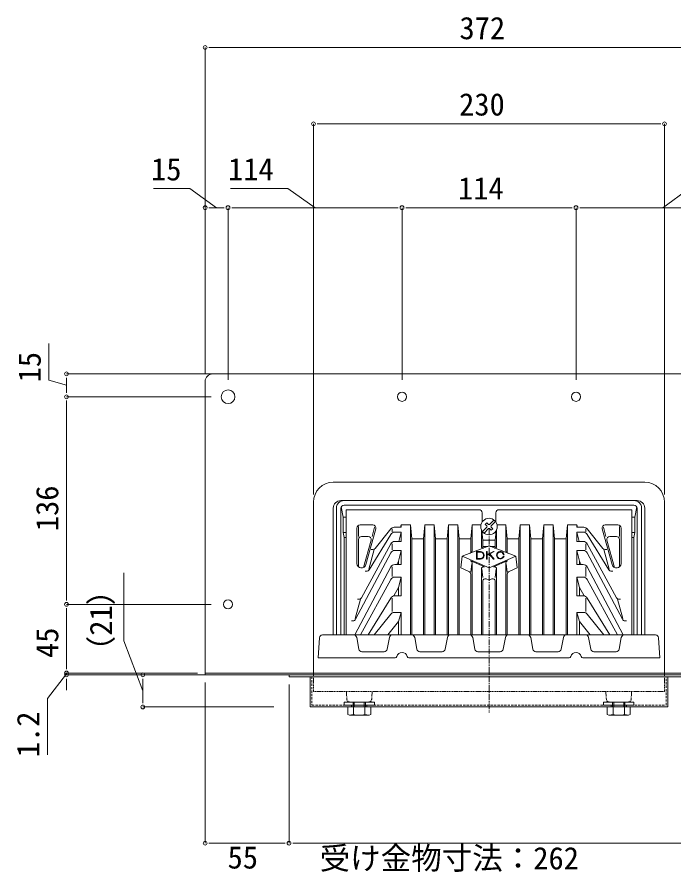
# Model space of a CAD drawing. Units: millimetres, scale not verified. Extents: x -1380 to 1380, y -955 to 955.
# Drawn here: x 4 to 435, y -632 to -72 of the extents above; entities that cross this region are included whole.
import ezdxf
from ezdxf.enums import TextEntityAlignment as Align

# ---------------------------------------------------------------- set-up
doc = ezdxf.new("R2010")
doc.units = ezdxf.units.MM
doc.header["$LTSCALE"] = 3
for name, pattern in [('USER1', [2, 1.25, -0.25, 0.25, -0.25]), ('USER2', [0.375, 0.25, -0.125]), ('USER3', [0.75, 0.5, -0.25])]:
    doc.linetypes.add(name, pattern=pattern)
for name, color, linetype, lineweight in [('0-0_0', 7, 'Continuous', 15), ('0-2_L-2', 7, 'Continuous', 18), ('0-3_L-1', 7, 'Continuous', 18), ('0-4_L-5', 2, 'USER1', 18), ('0-5_L-3', 7, 'Continuous', 18), ('0-9_SUNPO', 7, 'Continuous', 18)]:
    doc.layers.add(name, color=color, linetype=linetype, lineweight=lineweight)
doc.styles.add('ＭＳ ゴシック', font='')
doc.styles.get('ＭＳ ゴシック').set_extended_font_data('MS Gothic')

msp = doc.modelspace()

# ---------------------------------------------------------------- linework, layer by layer
at = {"layer": '0-0_0'}
for p, q in [((129.887, -91.56), (132.387, -91.56)), ((200.887, -141.56), (203.387, -141.56)), ((425.887, -141.56), (423.387, -141.56)), ((129.887, -196.56), (132.387, -196.56)), ((139.887, -196.56), (137.387, -196.56)), ((144.887, -196.56), (147.387, -196.56)), ((253.887, -196.56), (251.387, -196.56)), ((258.887, -196.56), (261.387, -196.56)), ((367.887, -196.56), (365.387, -196.56)), ((372.887, -196.56), (375.387, -196.56)), ((36.596, -307.903), (36.596, -310.403)), ((36.596, -317.903), (36.596, -315.403)), ((36.596, -322.903), (36.596, -325.403)), ((36.596, -453.903), (36.596, -451.403)), ((36.596, -458.903), (36.596, -461.403)), ((36.596, -498.903), (36.596, -496.403)), ((36.596, -498.903), (36.596, -496.403)), ((36.596, -505.103), (36.596, -507.603)), ((86.596, -505.103), (86.596, -507.603)), ((86.596, -521.103), (86.596, -518.603)), ((129.887, -612.886), (132.387, -612.886)), ((179.887, -612.886), (177.387, -612.886)), ((184.887, -612.886), (187.387, -612.886))]:
    msp.add_line(p, q, dxfattribs=at)
for centre, start, end in [((127.387, -91.56), 0, 180), ((127.387, -91.56), 180, 0), ((198.387, -141.56), 0, 180), ((198.387, -141.56), 180, 0), ((428.387, -141.56), 0, 180), ((428.387, -141.56), 180, 0), ((127.387, -196.56), 0, 180), ((142.387, -196.56), 0, 180), ((142.387, -196.56), 0, 180), ((256.387, -196.56), 0, 180), ((256.387, -196.56), 0, 180), ((370.387, -196.56), 0, 180), ((370.387, -196.56), 0, 180), ((127.387, -196.56), 180, 0), ((142.387, -196.56), 180, 0), ((142.387, -196.56), 180, 0), ((256.387, -196.56), 180, 0), ((256.387, -196.56), 180, 0), ((370.387, -196.56), 180, 0), ((370.387, -196.56), 180, 0), ((36.596, -305.403), 90, 270), ((36.596, -305.403), 270, 90), ((36.596, -320.403), 90, 270), ((36.596, -320.403), 90, 270), ((36.596, -320.403), 270, 90), ((36.596, -320.403), 270, 90), ((36.596, -456.403), 90, 270), ((36.596, -456.403), 90, 270), ((36.596, -456.403), 270, 90), ((36.596, -456.403), 270, 90), ((36.596, -501.403), 90, 270), ((36.596, -501.403), 90, 270), ((36.596, -502.603), 90, 270), ((36.596, -501.403), 270, 90), ((36.596, -501.403), 270, 90), ((36.596, -502.603), 270, 90), ((86.596, -502.603), 90, 270), ((86.596, -502.603), 270, 90), ((86.596, -523.603), 90, 270), ((86.596, -523.603), 270, 90), ((127.387, -612.886), 0, 180), ((127.387, -612.886), 180, 0), ((182.387, -612.886), 0, 180), ((182.387, -612.886), 0, 180), ((182.387, -612.886), 180, 0), ((182.387, -612.886), 180, 0)]:
    msp.add_arc(centre, 1.25, start, end, dxfattribs=at)
at = {"layer": '0-2_L-2'}
for p, q in [((211.387, -376.403), (415.387, -376.403)), ((198.387, -501.403), (198.387, -389.403)), ((428.387, -501.403), (428.387, -389.403)), ((428.387, -501.403), (198.387, -501.403)), ((222.258, -520.403), (234.515, -520.403)), ((404.515, -520.403), (392.258, -520.403)), ((223.387, -522.403), (223.387, -523.603)), ((233.387, -522.403), (233.387, -523.603)), ((393.387, -522.403), (393.387, -523.603)), ((403.387, -522.403), (403.387, -523.603))]:
    msp.add_line(p, q, dxfattribs=at)
at = {"layer": '0-2_L-2', "linetype": 'USER2'}
for p, q in [((198.387, -501.403), (198.387, -513.403)), ((220.262, -518.536), (219.92, -513.403)), ((236.511, -518.536), (236.853, -513.403)), ((390.262, -518.536), (389.92, -513.403)), ((406.511, -518.536), (406.853, -513.403))]:
    msp.add_line(p, q, dxfattribs=at)
at = {"layer": '0-2_L-2'}
msp.add_lwpolyline([(182.387, -503.803), (444.387, -503.803), (444.387, -502.603), (182.387, -502.603)], close=True, dxfattribs=at)
msp.add_lwpolyline([(196.187, -503.803), (196.187, -523.603), (430.587, -523.603), (430.587, -503.803)], dxfattribs=at)
at = {"layer": '0-2_L-2', "linetype": 'USER3'}
msp.add_lwpolyline([(197.387, -503.803), (197.387, -522.403), (429.387, -522.403), (429.387, -503.803)], dxfattribs=at)
at = {"layer": '0-2_L-2', "linetype": 'USER2'}
msp.add_lwpolyline([(428.387, -501.403), (428.387, -513.403), (198.387, -513.403)], dxfattribs=at)
at = {"layer": '0-2_L-2'}
for centre, start, end in [((211.387, -389.403), 90, 180), ((415.387, -389.403), 0, 90)]:
    msp.add_arc(centre, 13, start, end, dxfattribs=at)
at = {"layer": '0-2_L-2', "linetype": 'USER2'}
for centre, start, end in [((222.258, -518.403), 183.81407, 270), ((234.515, -518.403), 270, 356.18593), ((392.258, -518.403), 183.81407, 270), ((404.515, -518.403), 270, 356.18593)]:
    msp.add_arc(centre, 2, start, end, dxfattribs=at)
at = {"layer": '0-3_L-1'}
for p, q in [((494.387, -305.403), (132.387, -305.403)), ((127.387, -310.403), (127.387, -501.403)), ((218.387, -391.403), (408.387, -391.403)), ((211.387, -393.403), (211.387, -476.403)), ((213.387, -393.403), (213.387, -476.403)), ((216.387, -393.403), (216.387, -476.403)), ((216.59, -392.524), (217.832, -399.364)), ((219.887, -394.403), (306.887, -394.403)), ((308.887, -402.418), (308.887, -396.403)), ((317.887, -402.418), (317.887, -396.403)), ((406.887, -394.403), (319.887, -394.403)), ((410.183, -392.524), (408.941, -399.364)), ((410.387, -393.403), (410.387, -476.403)), ((413.387, -393.403), (413.387, -476.403)), ((415.387, -476.403), (415.387, -393.403)), ((226.887, -429.589), (226.886, -406.403)), ((227.887, -411.903), (227.887, -405.358)), ((228.886, -404.403), (237.266, -404.403)), ((239.195, -406.931), (232.78, -430.381)), ((236.798, -411.903), (238.457, -405.873)), ((248.986, -407.029), (238.745, -419.794)), ((249.887, -407.024), (249.887, -408.868)), ((251.326, -405.906), (255.887, -405.906)), ((255.887, -404.403), (255.474, -405.906)), ((255.887, -404.403), (255.887, -405.906)), ((261.887, -476.403), (261.887, -404.403)), ((271.387, -476.403), (271.387, -404.403)), ((277.387, -404.403), (277.387, -476.403)), ((286.887, -476.403), (286.887, -404.403)), ((292.887, -404.403), (292.887, -476.403)), ((302.387, -404.403), (302.387, -420.935)), ((308.387, -418.586), (308.387, -407.443)), ((318.387, -418.586), (318.387, -407.443)), ((324.387, -404.403), (324.387, -420.935)), ((333.887, -404.403), (333.887, -476.403)), ((339.887, -476.403), (339.887, -404.403)), ((349.387, -404.403), (349.387, -476.403)), ((355.387, -476.403), (355.387, -404.403)), ((364.887, -476.403), (364.887, -404.403)), ((370.887, -404.403), (370.887, -405.906)), ((370.887, -404.403), (371.299, -405.906)), ((375.447, -405.906), (370.887, -405.906)), ((376.887, -407.024), (376.887, -408.868)), ((377.787, -407.029), (388.028, -419.794)), ((387.578, -406.931), (393.993, -430.381)), ((389.975, -411.903), (388.316, -405.873)), ((397.887, -404.403), (389.507, -404.403)), ((398.887, -411.903), (398.887, -405.358)), ((399.887, -429.589), (399.887, -406.403)), ((219.887, -409.364), (217.832, -409.364)), ((218.387, -476.403), (218.387, -412.696)), ((227.886, -413.903), (227.887, -431.826)), ((234.178, -411.903), (229.886, -411.903)), ((249.009, -410.539), (234.861, -433.726)), ((255.887, -409.101), (251.57, -409.101)), ((255.887, -409.101), (254.218, -415.179)), ((255.887, -409.101), (255.887, -415.179)), ((270.387, -413.404), (262.887, -413.404)), ((278.387, -413.404), (285.887, -413.404)), ((293.887, -413.404), (301.387, -413.404)), ((309.387, -414.403), (317.387, -414.403)), ((332.887, -413.404), (325.387, -413.404)), ((348.387, -413.404), (340.887, -413.404)), ((356.387, -413.404), (363.887, -413.404)), ((370.887, -409.101), (370.887, -415.179)), ((370.887, -409.101), (375.203, -409.101)), ((370.887, -409.101), (372.555, -415.179)), ((377.764, -410.539), (391.912, -433.726)), ((392.595, -411.903), (396.887, -411.903)), ((398.887, -413.903), (398.887, -431.826)), ((406.887, -409.364), (408.941, -409.364)), ((408.387, -476.403), (408.387, -412.696)), ((249.034, -416.744), (229.815, -452.025)), ((231.226, -432.274), (236.107, -414.431)), ((249.887, -416.766), (249.887, -420.705)), ((255.887, -415.179), (251.669, -415.179)), ((313.387, -418.137), (295.887, -424.784)), ((309.387, -418.403), (312.685, -418.403)), ((313.387, -418.137), (330.887, -424.784)), ((317.387, -418.403), (314.088, -418.403)), ((370.887, -415.179), (375.105, -415.179)), ((376.887, -416.766), (376.887, -420.705)), ((377.739, -416.744), (396.958, -452.025)), ((395.547, -432.274), (390.666, -414.431)), ((249.04, -422.695), (225.951, -466.119)), ((234.655, -433.297), (238.145, -420.542)), ((237.185, -420.542), (236.145, -420.542)), ((251.689, -421.103), (255.887, -421.103)), ((255.887, -421.103), (255.887, -430.295)), ((295.887, -424.784), (294.887, -432.455)), ((295.887, -424.784), (313.387, -432.425)), ((307.79, -422.153), (305.69, -422.153)), ((305.69, -422.153), (305.69, -426.302)), ((309.89, -424.202), (309.89, -424.253)), ((310.29, -424.202), (310.29, -424.253)), ((330.887, -424.784), (313.387, -432.425)), ((318.29, -424.253), (318.29, -424.202)), ((318.69, -424.253), (318.69, -424.202)), ((322.824, -423.727), (323.235, -423.727)), ((323.235, -424.727), (322.824, -424.727)), ((330.887, -424.784), (331.887, -432.455)), ((370.887, -421.103), (370.887, -430.295)), ((375.084, -421.103), (370.887, -421.103)), ((377.733, -422.695), (400.822, -466.119)), ((392.118, -433.297), (388.629, -420.542)), ((389.588, -420.542), (390.629, -420.542)), ((255.887, -430.295), (251.69, -430.295)), ((254.087, -428.114), (252.927, -430.295)), ((301.387, -427.9), (310.487, -431.873)), ((301.387, -435.293), (302.172, -429.832)), ((302.387, -476.403), (302.387, -429.646)), ((305.69, -426.302), (307.79, -426.302)), ((325.387, -427.9), (316.286, -431.873)), ((324.387, -476.403), (324.387, -429.646)), ((325.387, -435.293), (324.602, -429.832)), ((370.887, -430.295), (375.083, -430.295)), ((372.687, -428.114), (373.846, -430.295)), ((249.04, -431.888), (225.387, -476.403)), ((233.153, -434.684), (232.276, -434.684)), ((249.887, -431.898), (249.887, -438.1)), ((300.187, -434.77), (294.887, -432.455)), ((301.387, -436.603), (301.387, -476.403)), ((308.387, -433.248), (308.387, -476.403)), ((309.387, -438.787), (308.665, -433.14)), ((317.387, -438.787), (318.108, -433.14)), ((318.387, -433.248), (318.387, -476.403)), ((325.387, -436.603), (325.387, -476.403)), ((326.586, -434.77), (331.887, -432.455)), ((376.887, -431.898), (376.887, -438.1)), ((377.733, -431.888), (401.387, -476.403)), ((393.62, -434.684), (394.497, -434.684)), ((229.252, -476.403), (249.034, -440.079)), ((251.669, -438.514), (255.887, -438.514)), ((255.887, -438.514), (255.887, -450.821)), ((309.387, -476.403), (309.387, -441.078)), ((313.387, -440.533), (311.487, -439.704)), ((313.387, -440.533), (315.286, -439.704)), ((317.387, -476.403), (317.387, -441.078)), ((370.887, -438.514), (370.887, -450.821)), ((375.104, -438.514), (370.887, -438.514)), ((397.522, -476.403), (377.739, -440.079)), ((254.087, -445.437), (251.138, -450.852)), ((372.687, -445.437), (375.635, -450.852)), ((225.794, -465.691), (229.247, -453.069)), ((228.059, -453.069), (227.247, -453.069)), ((249.01, -452.258), (234.28, -476.403)), ((249.887, -452.338), (249.887, -461.136)), ((255.887, -450.821), (251.571, -450.821)), ((370.887, -450.821), (375.203, -450.821)), ((376.887, -452.338), (376.887, -461.136)), ((377.764, -452.258), (392.494, -476.403)), ((400.979, -465.691), (397.526, -453.069)), ((398.714, -453.069), (399.526, -453.069)), ((248.986, -462.89), (238.145, -476.403)), ((251.326, -461.768), (255.887, -461.768)), ((255.887, -461.768), (255.887, -476.403)), ((370.887, -461.768), (370.887, -476.403)), ((375.447, -461.768), (370.887, -461.768)), ((377.787, -462.89), (388.629, -476.403)), ((224.185, -467.181), (223.387, -467.181)), ((254.087, -467.719), (247.119, -476.403)), ((372.687, -467.719), (379.654, -476.403)), ((402.588, -467.181), (403.387, -467.181)), ((202.262, -478.27), (201.387, -491.403)), ((204.258, -476.403), (214.7, -476.403)), ((214.7, -476.403), (224.717, -476.403)), ((226.685, -478.045), (228.088, -485.761)), ((246.685, -485.761), (248.088, -478.045)), ((250.056, -476.403), (262.717, -476.403)), ((264.685, -478.045), (266.088, -485.761)), ((284.685, -485.761), (286.088, -478.045)), ((288.056, -476.403), (300.717, -476.403)), ((302.685, -478.045), (304.088, -485.761)), ((324.088, -478.045), (322.685, -485.761)), ((338.717, -476.403), (326.056, -476.403)), ((342.088, -485.761), (340.685, -478.045)), ((362.088, -478.045), (360.685, -485.761)), ((376.717, -476.403), (364.056, -476.403)), ((380.088, -485.761), (378.685, -478.045)), ((400.088, -478.045), (398.685, -485.761)), ((412.073, -476.403), (402.056, -476.403)), ((422.515, -476.403), (412.073, -476.403)), ((424.511, -478.27), (425.387, -491.403)), ((201.387, -491.403), (251.999, -491.403)), ((230.056, -487.403), (244.717, -487.403)), ((260.774, -491.403), (313.387, -491.403)), ((268.056, -487.403), (282.717, -487.403)), ((306.056, -487.403), (313.387, -487.403)), ((320.717, -487.403), (313.387, -487.403)), ((365.999, -491.403), (313.387, -491.403)), ((358.717, -487.403), (344.056, -487.403)), ((425.387, -491.403), (374.774, -491.403)), ((396.717, -487.403), (382.056, -487.403)), ((223.387, -522.403), (223.387, -523.603)), ((233.387, -522.403), (233.387, -523.603)), ((393.387, -522.403), (393.387, -523.603)), ((403.387, -522.403), (403.387, -523.603))]:
    msp.add_line(p, q, dxfattribs=at)
for points in [[(410.387, -388.403), (313.387, -388.403), (216.387, -388.403)], [(219.887, -394.403), (219.887, -476.403), (406.887, -476.403), (406.887, -394.403)], [(219.887, -412.696), (218.387, -412.696), (217.832, -409.364), (217.832, -399.364), (219.887, -399.364)], [(406.887, -412.696), (408.387, -412.696), (408.941, -409.364), (408.941, -399.364), (406.887, -399.364)], [(255.887, -404.403), (261.887, -404.403), (262.887, -413.404), (262.887, -476.403)], [(270.387, -476.403), (270.387, -413.404), (271.387, -404.403), (277.387, -404.403), (278.387, -413.404), (278.387, -476.403)], [(285.887, -476.403), (285.887, -413.404), (286.887, -404.403), (292.887, -404.403), (293.887, -413.404), (293.887, -476.403)], [(301.387, -422.695), (301.387, -413.404), (302.387, -404.403), (308.08, -404.403)], [(308.766, -408.198), (309.387, -414.403), (309.387, -419.656)], [(318.007, -408.198), (317.387, -414.403), (317.387, -419.656)], [(325.387, -422.695), (325.387, -413.404), (324.387, -404.403), (318.693, -404.403)], [(340.887, -476.403), (340.887, -413.404), (339.887, -404.403), (333.887, -404.403), (332.887, -413.404), (332.887, -476.403)], [(356.387, -476.403), (356.387, -413.404), (355.387, -404.403), (349.387, -404.403), (348.387, -413.404), (348.387, -476.403)], [(370.887, -404.403), (364.887, -404.403), (363.887, -413.404), (363.887, -476.403)], [(255.887, -421.103), (254.087, -428.114), (254.087, -430.295)], [(307.79, -421.753), (305.29, -421.753), (305.29, -426.702), (307.79, -426.702)], [(370.887, -421.103), (372.687, -428.114), (372.687, -430.295)], [(255.887, -438.514), (254.087, -445.437), (254.087, -450.821)], [(370.887, -438.514), (372.687, -445.437), (372.687, -450.821)], [(255.887, -461.768), (254.087, -467.719), (254.087, -476.403)], [(370.887, -461.768), (372.687, -467.719), (372.687, -476.403)]]:
    msp.add_lwpolyline(points, dxfattribs=at)
for points in [[(312.19, -421.753), (311.79, -421.753), (311.79, -426.702), (312.19, -426.702), (312.15, -424.12), (313.582, -423.496), (316.31, -426.702), (316.79, -426.702), (313.95, -423.345), (316.79, -421.753), (316.225, -421.753), (312.19, -423.737)], [(499.387, -502.603), (127.387, -502.603), (127.387, -501.403), (499.387, -501.403)]]:
    msp.add_lwpolyline(points, close=True, dxfattribs=at)
for centre, radius in [((142.387, -320.403), 4.5), ((256.387, -320.403), 3), ((370.387, -320.403), 3), ((142.387, -456.403), 3)]:
    msp.add_circle(centre, radius, dxfattribs=at)
for centre, radius, start, end in [((132.387, -310.403), 5, 90, 180), ((216.387, -393.403), 5, 90, 180), ((218.387, -393.403), 5, 90, 180), ((218.387, -393.403), 2, 90, 180), ((408.387, -393.403), 5, 0, 90), ((408.387, -393.403), 2, 0, 90), ((410.387, -393.403), 5, 0, 90), ((306.887, -396.403), 2, 0, 90), ((319.887, -396.403), 2, 90, 180), ((228.887, -406.403), 2, 90.00787, 179.99213), ((237.266, -406.403), 2, 344.70554, 89.99476), ((251.326, -408.906), 3, 90, 141.26059), ((375.447, -408.906), 3, 38.73977, 90), ((389.507, -406.403), 2, 90.00349, 195.29491), ((397.887, -406.403), 2, 0.00787, 89.99126), ((229.887, -413.903), 2, 90.01311, 179.98994), ((234.178, -413.903), 2, 344.71075, 89.99126), ((251.57, -412.101), 3, 90, 148.60873), ((375.203, -412.101), 3, 31.39127, 90), ((392.595, -413.903), 2, 90.007, 195.28969), ((396.887, -413.903), 2, 0.01005, 89.98776), ((237.185, -418.542), 2, 270, 321.26059), ((251.669, -418.179), 3, 90, 151.42122), ((309.387, -418.586), 1, 180, 290.79968), ((317.387, -418.586), 1, 249.20032, 0), ((375.105, -418.179), 3, 28.57822, 90), ((389.588, -418.542), 2, 218.73941, 270), ((251.689, -424.103), 3, 90, 151.99989), ((300.387, -420.935), 2, 290.79968, 360), ((307.79, -424.253), 2.5, 0, 90), ((307.79, -424.253), 2.1, 0, 90), ((307.79, -424.202), 2.5, 270, 359.9993), ((307.79, -424.202), 2.1, 270, 359.99957), ((320.79, -424.253), 2.5, 12.12582, 180), ((320.79, -424.202), 2.5, 180, 347.87555), ((320.79, -424.253), 2.1, 14.48174, 180), ((320.79, -424.202), 2.1, 180, 345.51987), ((326.387, -420.935), 2, 180, 249.20032), ((375.084, -424.103), 3, 28.00038, 90), ((229.887, -429.589), 3, 180, 344.70102), ((251.69, -433.295), 3, 90, 152.01526), ((300.387, -429.646), 2, 0, 66.4123), ((326.387, -429.646), 2, 113.5877, 180), ((375.083, -433.295), 3, 27.98446, 90), ((396.887, -429.589), 3, 195.29898, 0), ((233.153, -432.684), 2, 270, 328.60803), ((299.387, -436.603), 2, 0, 66.41185), ((309.887, -433.248), 1.5, 66.41248, 180), ((316.887, -433.248), 1.5, 0, 113.58752), ((327.387, -436.603), 2, 113.58895, 180), ((393.62, -432.684), 2, 211.39152, 270), ((251.669, -441.514), 3, 90, 151.42696), ((310.887, -441.078), 1.5, 66.4127, 180), ((315.887, -441.078), 1.5, 0, 113.5873), ((375.104, -441.514), 3, 28.57332, 90), ((228.059, -451.069), 2, 270, 331.42136), ((251.571, -453.821), 3, 90, 148.61417), ((375.203, -453.821), 3, 31.38583, 90), ((398.714, -451.069), 2, 208.57823, 270), ((251.326, -464.768), 3, 90, 141.2599), ((375.447, -464.768), 3, 38.74046, 90), ((224.185, -465.181), 2, 270, 332.00027), ((402.588, -465.181), 2, 208.00012, 270), ((204.258, -478.403), 2, 90, 176.18593), ((224.717, -478.403), 2, 10.30485, 90), ((250.056, -478.403), 2, 90, 169.69515), ((262.717, -478.403), 2, 10.30485, 90), ((288.056, -478.403), 2, 90, 169.69515), ((300.717, -478.403), 2, 10.30485, 90), ((326.056, -478.403), 2, 90, 169.69515), ((338.717, -478.403), 2, 10.30485, 90), ((364.056, -478.403), 2, 90, 169.69515), ((376.717, -478.403), 2, 10.30485, 90), ((402.056, -478.403), 2, 90, 169.69515), ((422.515, -478.403), 2, 3.81407, 90), ((230.056, -485.403), 2, 190.30485, 270), ((244.717, -485.403), 2, 270, 349.69515), ((268.056, -485.403), 2, 190.30485, 270), ((282.717, -485.403), 2, 270, 349.69515), ((306.056, -485.403), 2, 190.30485, 270), ((320.717, -485.403), 2, 270, 349.69515), ((344.056, -485.403), 2, 190.30485, 270), ((358.717, -485.403), 2, 270, 349.69515), ((382.056, -485.403), 2, 190.30485, 270), ((396.717, -485.403), 2, 270, 349.69515), ((251.999, -490.403), 1, 270, 347.16041), ((256.387, -491.403), 3.5, 12.83959, 167.16041), ((260.774, -490.403), 1, 192.83959, 270), ((365.999, -490.403), 1, 270, 347.16041), ((370.387, -491.403), 3.5, 12.83959, 167.16041), ((374.774, -490.403), 1, 192.83959, 270)]:
    msp.add_arc(centre, radius, start, end, dxfattribs=at)
at = {"layer": '0-4_L-5'}
for p, q in [((313.387, -407.343), (313.387, -527.463)), ((313.387, -407.343), (313.387, -527.463)), ((198.387, -502.603), (428.387, -502.603))]:
    msp.add_line(p, q, dxfattribs=at)
at = {"layer": '0-5_L-3'}
for p, q in [((311.972, -402.971), (310.954, -403.989)), ((311.972, -402.971), (313.033, -404.031)), ((316.662, -401.11), (313.74, -404.031)), ((317.68, -402.128), (314.758, -405.05)), ((312.015, -405.757), (309.093, -408.678)), ((313.033, -406.775), (310.111, -409.696)), ((310.954, -403.989), (312.015, -405.05)), ((313.74, -406.775), (314.801, -407.836)), ((314.758, -405.757), (315.819, -406.817)), ((315.819, -406.817), (314.801, -407.836)), ((224.387, -520.403), (224.387, -523.603)), ((232.387, -523.603), (232.387, -520.403)), ((394.387, -523.603), (394.387, -520.403)), ((402.387, -520.403), (402.387, -523.603)), ((224.634, -528.526), (224.634, -523.603)), ((232.139, -528.526), (232.139, -523.603)), ((394.634, -528.526), (394.634, -523.603)), ((402.139, -528.526), (402.139, -523.603)), ((221.887, -529.103), (224.634, -528.526)), ((232.139, -528.526), (234.887, -529.103)), ((394.634, -528.526), (391.887, -529.103)), ((404.887, -529.103), (402.139, -528.526))]:
    msp.add_line(p, q, dxfattribs=at)
at = {"layer": '0-5_L-3', "color": 6}
for p, q in [((225.087, -520.403), (225.087, -523.603)), ((231.687, -520.403), (231.687, -523.603)), ((395.087, -520.403), (395.087, -523.603)), ((401.687, -520.403), (401.687, -523.603))]:
    msp.add_line(p, q, dxfattribs=at)
at = {"layer": '0-5_L-3'}
for points in [[(218.387, -522.403), (238.387, -522.403), (238.387, -520.403), (218.387, -520.403)], [(408.387, -522.403), (388.387, -522.403), (388.387, -520.403), (408.387, -520.403)], [(220.887, -523.603), (220.887, -528.526), (221.887, -529.103), (234.887, -529.103), (235.887, -528.526), (235.887, -523.603)], [(405.887, -523.603), (405.887, -528.526), (404.887, -529.103), (391.887, -529.103), (390.887, -528.526), (390.887, -523.603)]]:
    msp.add_lwpolyline(points, close=True, dxfattribs=at)
msp.add_circle((313.387, -405.403), 5.4, dxfattribs=at)
for centre, radius, start, end in [((311.661, -405.403), 0.5, 315, 45), ((313.387, -403.678), 0.5, 225, 315), ((313.387, -407.128), 0.5, 45, 135), ((315.112, -405.403), 0.5, 135, 225), ((228.387, -516.618), 12.485, 252.50768, 287.49232), ((398.387, -516.618), 12.485, 252.50768, 287.49232)]:
    msp.add_arc(centre, radius, start, end, dxfattribs=at)
at = {"layer": '0-9_SUNPO'}
for p, q in [((127.387, -305.403), (127.387, -91.56)), ((132.387, -91.56), (494.387, -91.56)), ((198.387, -384.403), (198.387, -141.56)), ((203.387, -141.56), (423.387, -141.56)), ((428.387, -384.403), (428.387, -141.56)), ((127.387, -305.403), (127.387, -196.56)), ((132.387, -196.56), (137.387, -196.56)), ((142.387, -309.403), (142.387, -196.56)), ((142.387, -309.403), (142.387, -196.56)), ((147.387, -196.56), (251.387, -196.56)), ((256.387, -309.403), (256.387, -196.56)), ((256.387, -309.403), (256.387, -196.56)), ((261.387, -196.56), (365.387, -196.56)), ((370.387, -309.403), (370.387, -196.56)), ((370.387, -309.403), (370.387, -196.56)), ((375.387, -196.56), (479.387, -196.56)), ((133.387, -305.403), (36.596, -305.403)), ((36.596, -315.403), (36.596, -310.403)), ((131.387, -320.403), (36.596, -320.403)), ((131.387, -320.403), (36.596, -320.403)), ((36.596, -451.403), (36.596, -325.403)), ((131.387, -456.403), (36.596, -456.403)), ((131.387, -456.403), (36.596, -456.403)), ((36.596, -496.403), (36.596, -461.403)), ((36.596, -496.403), (36.596, -491.403)), ((122.387, -501.403), (36.596, -501.403)), ((36.596, -502.603), (36.596, -501.403)), ((36.596, -502.603), (36.596, -501.403)), ((122.387, -501.403), (36.596, -501.403)), ((122.491, -502.603), (36.596, -502.603)), ((172.387, -502.603), (86.596, -502.603)), ((36.596, -507.603), (36.596, -512.603)), ((86.596, -507.603), (86.596, -518.603)), ((127.387, -507.603), (127.387, -612.886)), ((182.387, -508.803), (182.387, -612.886)), ((182.387, -508.803), (182.387, -612.886)), ((172.387, -523.603), (86.596, -523.603)), ((132.387, -612.886), (177.387, -612.886)), ((187.387, -612.886), (439.387, -612.886))]:
    msp.add_line(p, q, dxfattribs=at)
for points in [[(134.887, -196.56), (117.424, -184.06), (93.495, -184.06)], [(199.387, -196.56), (181.489, -184.06), (143.956, -184.06)], [(427.387, -196.56), (444.471, -184.06), (482.004, -184.06)], [(36.596, -312.903), (25.096, -309.453), (25.096, -285.524)], [(86.596, -513.103), (74.096, -480.317), (74.096, -435.779)], [(36.596, -502.003), (24.096, -517.983), (24.096, -555.009)]]:
    msp.add_lwpolyline(points, dxfattribs=at)

# ---------------------------------------------------------------- texts
at = {"layer": '0-9_SUNPO', "style": 'ＭＳ ゴシック'}
for s, p in [('372', (294.046, -90.56)), ('230', (293.793, -140.56)), ('15', (91.957, -183.06)), ('114', (142.418, -183.06)), ('114', (293.082, -195.56)), ('55', (142.095, -633.886)), ('受け金物寸法：262', (202.422, -634.445))]:
    msp.add_text(s, height=14.66, dxfattribs=at).set_placement(p, align=Align.BOTTOM_LEFT)
for s, p in [('15', (24.096, -310.991)), ('136', (35.596, -408.454)), ('（21）', (70.863, -496.982)), ('45', (35.596, -491.543)), ('1.2', (23.096, -556.547))]:
    msp.add_text(s, height=14.66, rotation=90, dxfattribs=at).set_placement(p, align=Align.BOTTOM_LEFT)

doc.saveas('drawing.dxf')
